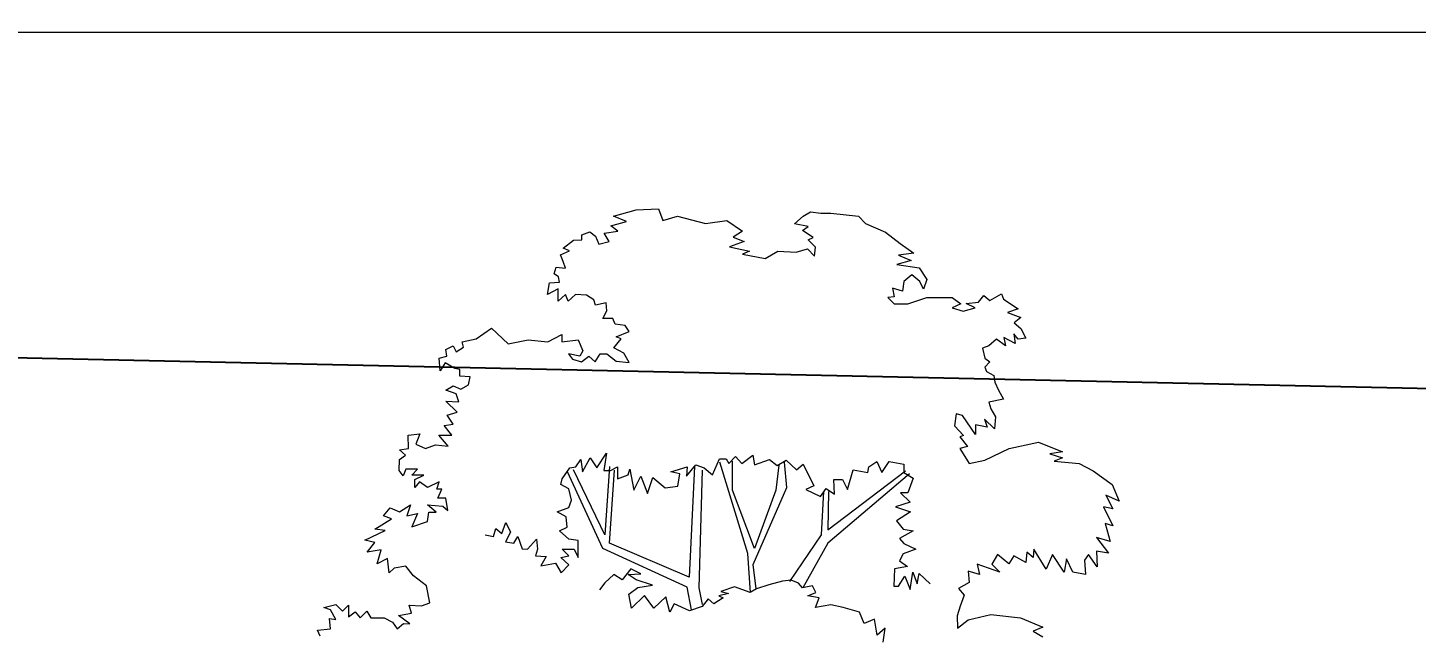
# Model space of a CAD drawing. Header units: metres. Extents: x 420822 to 421453, y 1458172 to 1458620.
# Drawn here: x 421270.747 to 421274.978, y 1458473.163 to 1458475.014 of the extents above; entities that cross this region are included whole.
import ezdxf

# ---------------------------------------------------------------- set-up
doc = ezdxf.new("R2010")
doc.units = ezdxf.units.M
doc.header["$MEASUREMENT"] = 0
doc.header["$PDMODE"] = 3
doc.header["$PDSIZE"] = 0.25
doc.linetypes.add('DOT2', pattern=[0.125, 0, -0.125])
doc.layers.get('0').update_dxf_attribs({"linetype": 'CONTINUOUS'})
doc.layers.get('Defpoints').update_dxf_attribs({"linetype": 'CONTINUOUS'})
doc.layers.add('DIM', color=8, linetype='CONTINUOUS')
doc.layers.add('TREE', color=3, linetype='CONTINUOUS')
doc.layers.add('grid', color=5, linetype='DOT2', lineweight=20)
doc.styles.add('ROMANTICITALIC', font='romantic.ttf')
doc.dimstyles.new('ROCKFORT', dxfattribs={"dimtxt": 0.75, "dimasz": 1, "dimexe": 0.3, "dimexo": 0.375, "dimgap": 0.1, "dimtad": 0, "dimdec": 3, "dimzin": 0, "dimdsep": 46, "dimtxsty": 'ROMANTICITALIC', "dimcen": 0.09, "dimclrd": 8, "dimclre": 8, "dimclrt": 5, "dimadec": 0, "dimazin": 0, "dimtfac": 1, "dimtdec": 3, "dimtofl": 0, "dimtmove": 1, "dimatfit": 2, "dimfxl": 1, "dimtolj": 1, "dimtzin": 0, "dimarcsym": 0})

# ---------------------------------------------------------------- blocks, each defined once
blk = doc.blocks.new('nt1')
at = {"lineweight": 9}
for p, q in [((-0.4183, 4.6353), (-0.3274, 4.6616)), ((-0.3658, 4.6139), (-0.4183, 4.6353)), ((-0.3274, 4.6616), (-0.2358, 4.6657)), ((-0.2358, 4.6657), (-0.2183, 4.618)), ((-0.2183, 4.618), (-0.1583, 4.6353)), ((-0.1583, 4.6353), (-0.0458, 4.6057)), ((0.317, 4.6038), (0.3511, 4.6357)), ((0.3511, 4.6357), (0.3815, 4.653)), ((0.3815, 4.653), (0.4239, 4.6481)), ((0.4239, 4.6481), (0.4642, 4.6481)), ((0.4642, 4.6481), (0.5766, 4.6361)), ((0.5766, 4.6361), (0.6049, 4.6057)), ((-0.5469, 4.5595), (-0.5146, 4.5719)), ((-0.5146, 4.5719), (-0.4925, 4.5546)), ((-0.4574, 4.567), (-0.4008, 4.5752)), ((-0.4291, 4.5966), (-0.3658, 4.6139)), ((-0.4008, 4.5752), (-0.4291, 4.5966)), ((-0.0458, 4.6057), (0.0417, 4.618)), ((0.0417, 4.618), (0.1051, 4.5752)), ((0.1051, 4.5752), (0.0667, 4.5497)), ((0.3714, 4.594), (0.317, 4.6038)), ((0.3493, 4.5768), (0.3714, 4.594)), ((0.3917, 4.5494), (0.3493, 4.5768)), ((0.6049, 4.6057), (0.6857, 4.5711)), ((0.6857, 4.5711), (0.7457, 4.5242)), ((-0.6237, 4.5051), (-0.5813, 4.5374)), ((-0.5813, 4.5374), (-0.5469, 4.5397)), ((-0.5469, 4.5397), (-0.5469, 4.5595)), ((-0.4925, 4.5546), (-0.4784, 4.5224)), ((-0.4784, 4.5224), (-0.4359, 4.5322)), ((-0.4359, 4.5322), (-0.4574, 4.567)), ((0.1125, 4.5325), (0.0525, 4.5111)), ((0.0667, 4.5497), (0.1125, 4.5325)), ((0.3714, 4.5397), (0.3917, 4.5494)), ((0.4018, 4.51), (0.3714, 4.5397)), ((0.7457, 4.5242), (0.8016, 4.4856)), ((-0.6338, 4.4781), (-0.5976, 4.4954)), ((-0.6237, 4.4511), (-0.6338, 4.4781)), ((-0.5976, 4.4954), (-0.6237, 4.5051)), ((0.0525, 4.5111), (0.1334, 4.4938)), ((0.1334, 4.4938), (0.1051, 4.4806)), ((0.1051, 4.4806), (0.1967, 4.4642)), ((0.1967, 4.4642), (0.2492, 4.4938)), ((0.2492, 4.4938), (0.3233, 4.4897)), ((0.3233, 4.4897), (0.3691, 4.5029)), ((0.3691, 4.5029), (0.3978, 4.4732)), ((0.3978, 4.4732), (0.4018, 4.51)), ((0.8016, 4.4856), (0.7383, 4.4765)), ((0.7383, 4.4765), (0.7908, 4.4551)), ((-0.66, 4.4016), (-0.652, 4.4289)), ((-0.6418, 4.3895), (-0.66, 4.4016)), ((-0.652, 4.4289), (-0.6136, 4.4237)), ((-0.6136, 4.4237), (-0.6237, 4.4511)), ((0.7908, 4.4551), (0.7315, 4.4387)), ((0.7315, 4.4387), (0.8225, 4.4255)), ((0.8225, 4.4255), (0.8541, 4.3778)), ((-0.6864, 4.3179), (-0.6784, 4.3648)), ((-0.6784, 4.3648), (-0.6378, 4.367)), ((-0.6378, 4.367), (-0.6418, 4.3895)), ((0.7611, 4.3696), (0.7552, 4.3302)), ((0.7933, 4.3967), (0.7611, 4.3696)), ((0.8259, 4.3696), (0.7933, 4.3967)), ((0.84, 4.3392), (0.8259, 4.3696)), ((0.8541, 4.3778), (0.84, 4.3392)), ((-0.644, 4.34), (-0.6864, 4.3179)), ((-0.644, 4.2908), (-0.644, 4.34)), ((-0.6136, 4.3179), (-0.644, 4.2908)), ((-0.6034, 4.2908), (-0.6136, 4.3179)), ((-0.5733, 4.3179), (-0.6034, 4.2908)), ((-0.5288, 4.3152), (-0.5733, 4.3179)), ((-0.4986, 4.2957), (-0.5288, 4.3152)), ((-0.4925, 4.2736), (-0.4986, 4.2957)), ((0.7208, 4.3081), (0.6958, 4.3054)), ((0.6958, 4.3054), (0.7208, 4.2791)), ((0.7552, 4.3302), (0.7147, 4.3426)), ((0.7147, 4.3426), (0.7208, 4.3081)), ((0.7773, 4.2791), (0.8541, 4.3054)), ((0.8541, 4.3054), (0.9565, 4.3054)), ((0.9565, 4.3054), (0.9915, 4.2791)), ((1.0641, 4.2859), (1.0862, 4.313)), ((1.0862, 4.313), (1.1105, 4.2931)), ((1.1105, 4.2931), (1.1569, 4.3205)), ((1.1569, 4.3205), (1.1649, 4.2983)), ((1.1649, 4.2983), (1.2254, 4.2586)), ((-0.4482, 4.2833), (-0.4925, 4.2736)), ((-0.4624, 4.2192), (-0.4461, 4.2514)), ((-0.4461, 4.2514), (-0.4482, 4.2833)), ((0.7208, 4.2791), (0.7773, 4.2791)), ((0.9915, 4.2791), (0.9565, 4.2627)), ((0.9565, 4.2627), (1.0023, 4.2495)), ((1.0023, 4.2495), (1.0499, 4.2638)), ((1.0137, 4.281), (1.0641, 4.2859)), ((1.0499, 4.2638), (1.0137, 4.281)), ((1.2254, 4.2586), (1.1811, 4.2439)), ((1.1811, 4.2439), (1.2356, 4.2244)), ((-0.9768, 4.1376), (-0.9141, 4.1804)), ((-0.9141, 4.1804), (-0.8468, 4.1162)), ((-0.4218, 4.2192), (-0.4624, 4.2192)), ((-0.4117, 4.197), (-0.4218, 4.2192)), ((-0.3714, 4.1918), (-0.4117, 4.197)), ((-0.3554, 4.1674), (-0.3714, 4.1918)), ((1.2356, 4.2244), (1.2094, 4.2019)), ((1.2094, 4.2019), (1.2356, 4.1798)), ((1.2356, 4.1798), (1.2558, 4.1403)), ((-1.0337, 4.1254), (-0.9768, 4.1376)), ((-1.0278, 4.1032), (-1.0337, 4.1254)), ((-0.8468, 4.1162), (-0.7659, 4.1335)), ((-0.7659, 4.1335), (-0.6851, 4.1245)), ((-0.6851, 4.1245), (-0.6292, 4.1549)), ((-0.6292, 4.1549), (-0.6292, 4.1245)), ((-0.6292, 4.1245), (-0.5625, 4.1335)), ((-0.5625, 4.1335), (-0.5432, 4.0886)), ((-0.4178, 4.1006), (-0.3877, 4.1377)), ((-0.4079, 4.1449), (-0.3554, 4.1674)), ((-0.3877, 4.1377), (-0.4079, 4.1449)), ((1.1366, 4.1355), (1.1065, 4.1084)), ((1.1731, 4.1084), (1.1366, 4.1355)), ((1.2134, 4.1182), (1.167, 4.143)), ((1.167, 4.143), (1.1731, 4.1084)), ((1.2254, 4.1355), (1.2073, 4.1576)), ((1.2073, 4.1576), (1.2134, 4.1182)), ((1.2558, 4.1403), (1.2254, 4.1355)), ((-1.1267, 4.0589), (-1.0963, 4.0664)), ((-1.1003, 4.0934), (-1.0702, 4.1081)), ((-1.0963, 4.0664), (-1.1003, 4.0934)), ((-1.0702, 4.1081), (-1.0579, 4.0837)), ((-1.0579, 4.0837), (-1.0278, 4.1032)), ((-0.5552, 4.0664), (-0.6016, 4.0762)), ((-0.6016, 4.0762), (-0.5856, 4.054)), ((-0.5432, 4.0886), (-0.5552, 4.0664)), ((-0.5493, 4.0439), (-0.5189, 4.0664)), ((-0.5189, 4.0664), (-0.4928, 4.0439)), ((-0.4928, 4.0439), (-0.4725, 4.0762)), ((-0.4725, 4.0762), (-0.4461, 4.0762)), ((-0.4461, 4.0762), (-0.4079, 4.0465)), ((-0.3775, 4.0785), (-0.4178, 4.1006)), ((-0.3554, 4.0417), (-0.3775, 4.0785)), ((1.1065, 4.1084), (1.0801, 4.0987)), ((1.0801, 4.0987), (1.0902, 4.0589)), ((-1.1225, 4.0071), (-1.1267, 4.0589)), ((-1.1025, 4.0391), (-1.1225, 4.0071)), ((-1.0641, 4.0169), (-1.1025, 4.0391)), ((-1.0438, 4.012), (-1.0641, 4.0169)), ((-1.0438, 3.985), (-1.0438, 4.012)), ((-0.5856, 4.054), (-0.5493, 4.0439)), ((-0.4079, 4.0465), (-0.3554, 4.0417)), ((1.0902, 4.0589), (1.1105, 4.0443)), ((1.1105, 4.0443), (1.0902, 4.0221)), ((1.0902, 4.0221), (1.0963, 4.0049)), ((-1.0014, 3.9824), (-1.0438, 3.985)), ((-1.0398, 3.9332), (-1.0075, 3.9505)), ((-1.0075, 3.9505), (-1.0014, 3.9824)), ((1.0963, 4.0049), (1.1265, 3.9876)), ((1.1265, 3.9876), (1.1307, 3.9606)), ((1.1307, 3.9606), (1.1449, 3.9286)), ((-1.1003, 3.9283), (-1.0702, 3.9456)), ((-1.0579, 3.9133), (-1.1003, 3.9283)), ((-1.0702, 3.9456), (-1.0398, 3.9332)), ((-1.0478, 3.8814), (-1.0579, 3.9133)), ((1.1449, 3.9286), (1.1649, 3.8918)), ((-1.0539, 3.8394), (-1.1003, 3.884)), ((-1.1003, 3.884), (-1.0478, 3.8814)), ((-1.0942, 3.827), (-1.0539, 3.8394)), ((1.1649, 3.8918), (1.1065, 3.8795)), ((1.1065, 3.8795), (1.1145, 3.8524)), ((1.1145, 3.8524), (1.1326, 3.8202)), ((-1.1065, 3.7853), (-1.0702, 3.7902)), ((-1.0761, 3.7459), (-1.1065, 3.7853)), ((-1.0702, 3.7902), (-1.0942, 3.827)), ((0.9731, 3.8326), (0.967, 3.7834)), ((0.967, 3.7834), (1.0035, 3.744)), ((0.9995, 3.8251), (0.9731, 3.8326)), ((1.0518, 3.7489), (0.9995, 3.8251)), ((1.0985, 3.7785), (1.0518, 3.7883)), ((1.0518, 3.7883), (1.0518, 3.7489)), ((1.1286, 3.771), (1.0883, 3.8104)), ((1.0883, 3.8104), (1.0985, 3.7785)), ((1.1326, 3.8202), (1.1286, 3.771)), ((-1.2537, 3.7459), (-1.2054, 3.7508)), ((-1.2518, 3.6915), (-1.2537, 3.7459)), ((-1.2054, 3.7508), (-1.2214, 3.7088)), ((-1.0902, 3.7013), (-1.1286, 3.7459)), ((-1.1286, 3.7459), (-1.0761, 3.7459)), ((1.0035, 3.744), (0.9875, 3.7387)), ((0.9875, 3.7387), (1.0192, 3.7)), ((-1.2881, 3.6867), (-1.2518, 3.6915)), ((-1.2638, 3.6645), (-1.2881, 3.6867)), ((-1.2214, 3.7088), (-1.1833, 3.6915)), ((-1.1833, 3.6915), (-1.1427, 3.7065)), ((-1.1427, 3.7065), (-1.0902, 3.7013)), ((-0.486, 3.6128), (-0.4476, 3.672)), ((-0.4476, 3.672), (-0.4584, 3.6021)), ((1.0192, 3.7), (0.9875, 3.691)), ((0.9875, 3.691), (1.0266, 3.6309)), ((1.0899, 3.6441), (1.1882, 3.691)), ((1.1882, 3.691), (1.3075, 3.7173)), ((1.3075, 3.7173), (1.4058, 3.6786)), ((1.4058, 3.6786), (1.3533, 3.6696)), ((1.3533, 3.6696), (1.4058, 3.6531)), ((-1.2902, 3.6026), (-1.2881, 3.6472)), ((-1.2881, 3.6472), (-1.2638, 3.6645)), ((-0.6275, 3.5684), (-0.5958, 3.6128)), ((-0.5958, 3.6128), (-0.5722, 3.6177)), ((-0.5722, 3.6177), (-0.5514, 3.6465)), ((-0.5514, 3.6465), (-0.5453, 3.5972)), ((-0.5453, 3.5972), (-0.5136, 3.6539)), ((-0.5136, 3.6539), (-0.486, 3.6128)), ((-0.4353, 3.6187), (-0.4536, 3.3403)), ((-0.4308, 3.6021), (-0.4032, 3.6177)), ((-0.4032, 3.6177), (-0.4032, 3.5684)), ((-0.1856, 3.5972), (-0.1196, 3.6177)), ((-0.1223, 3.5791), (-0.0839, 3.6251)), ((-0.1196, 3.6177), (-0.1223, 3.5791)), ((-0.0899, 3.6186), (-0.1116, 3.1682)), ((-0.0839, 3.6251), (-0.0502, 3.6128)), ((-0.0502, 3.6128), (-0.0165, 3.584)), ((-0.0165, 3.584), (0.0111, 3.649)), ((0.0111, 3.649), (0.0387, 3.649)), ((0.1272, 3.2645), (0.0125, 3.6367)), ((0.0387, 3.649), (0.0495, 3.6309)), ((0.0495, 3.6309), (0.0771, 3.6589)), ((0.0651, 3.5224), (0.0651, 3.6401)), ((0.0771, 3.6589), (0.1021, 3.6309)), ((0.1021, 3.6309), (0.1465, 3.6646)), ((0.1465, 3.6646), (0.1533, 3.6251)), ((0.1533, 3.6251), (0.2146, 3.6465)), ((0.2146, 3.6465), (0.2462, 3.6227)), ((0.2523, 3.6235), (0.2412, 3.5224)), ((0.2462, 3.6227), (0.2826, 3.6441)), ((0.285, 3.5331), (0.2759, 3.6367)), ((0.2826, 3.6441), (0.3244, 3.6046)), ((0.3244, 3.6046), (0.352, 3.6284)), ((0.352, 3.6284), (0.3944, 3.5404)), ((0.6147, 3.5947), (0.6187, 3.6177)), ((0.6187, 3.6177), (0.6504, 3.6383)), ((0.6504, 3.6383), (0.6713, 3.5947)), ((0.6713, 3.5947), (0.7009, 3.6383)), ((0.7009, 3.6383), (0.7602, 3.6284)), ((0.7602, 3.6284), (0.7602, 3.5947)), ((1.0266, 3.6309), (1.0899, 3.6441)), ((1.4058, 3.6531), (1.3708, 3.64)), ((1.3708, 3.64), (1.4732, 3.6309)), ((1.4732, 3.6309), (1.5291, 3.6013)), ((-1.274, 3.5805), (-1.2902, 3.6026)), ((-1.262, 3.6075), (-1.274, 3.5805)), ((-1.2156, 3.6075), (-1.262, 3.6075)), ((-1.2377, 3.5831), (-1.2156, 3.6075)), ((-1.1891, 3.5831), (-1.2377, 3.5831)), ((-1.2257, 3.5658), (-1.1891, 3.5831)), ((-1.2257, 3.5336), (-1.2257, 3.5658)), ((-1.2076, 3.5557), (-1.2257, 3.5336)), ((-1.175, 3.5336), (-1.2076, 3.5557)), ((-1.1267, 3.5557), (-1.175, 3.5336)), ((-1.1369, 3.5261), (-1.1267, 3.5557)), ((-0.6335, 3.5454), (-0.6275, 3.5684)), ((-0.4623, 3.286), (-0.6052, 3.5972)), ((-0.4536, 3.3403), (-0.581, 3.6054)), ((-0.4584, 3.6021), (-0.4308, 3.6021)), ((-0.4353, 3.3074), (-0.4146, 3.6038)), ((-0.4032, 3.5684), (-0.3587, 3.584)), ((-0.3587, 3.584), (-0.3526, 3.6071)), ((-0.3526, 3.6071), (-0.3358, 3.5223)), ((-0.3358, 3.5223), (-0.3082, 3.5791)), ((-0.3082, 3.5791), (-0.2806, 3.5092)), ((-0.2806, 3.5092), (-0.2597, 3.5741)), ((-0.2597, 3.5741), (-0.2085, 3.5322)), ((-0.1492, 3.589), (-0.1856, 3.5972)), ((-0.158, 3.538), (-0.1492, 3.589)), ((-0.0714, 3.126), (-0.0569, 3.6038)), ((0.4523, 3.3617), (0.767, 3.6005)), ((0.7831, 3.5881), (0.4523, 3.3074)), ((0.4793, 3.5067), (0.4766, 3.5659)), ((0.4766, 3.5659), (0.5109, 3.5659)), ((0.5109, 3.5659), (0.5318, 3.5248)), ((0.5318, 3.5248), (0.5554, 3.6046)), ((0.5554, 3.6046), (0.6147, 3.5947)), ((0.7602, 3.5947), (0.7986, 3.5717)), ((0.7986, 3.5717), (0.777, 3.5116)), ((1.5291, 3.6013), (1.6066, 3.5454)), ((-1.1166, 3.5261), (-1.1369, 3.5261)), ((-1.1329, 3.4893), (-1.1166, 3.5261)), ((-0.5999, 3.5273), (-0.6335, 3.5454)), ((-0.5898, 3.4812), (-0.5999, 3.5273)), ((-0.2085, 3.5322), (-0.158, 3.538)), ((0.1535, 3.286), (0.0651, 3.5224)), ((0.1491, 3.2201), (0.285, 3.5331)), ((0.2412, 3.5224), (0.1535, 3.286)), ((0.3944, 3.5404), (0.3627, 3.5248)), ((0.3627, 3.5248), (0.422, 3.4968)), ((0.422, 3.4968), (0.4449, 3.5297)), ((0.426, 3.3403), (0.4362, 3.5166)), ((0.4449, 3.5297), (0.4793, 3.5067)), ((0.4551, 3.5166), (0.4523, 3.3617)), ((0.777, 3.5116), (0.7474, 3.5116)), ((0.7474, 3.5116), (0.7858, 3.473)), ((1.6349, 3.4771), (1.5816, 3.5026)), ((1.5816, 3.5026), (1.6099, 3.4466)), ((1.6066, 3.5454), (1.6349, 3.4771)), ((-1.3529, 3.4176), (-1.3265, 3.4499)), ((-1.3265, 3.4499), (-1.2881, 3.4349)), ((-1.2881, 3.4349), (-1.2438, 3.4622)), ((-1.2438, 3.4622), (-1.258, 3.4176)), ((-1.1387, 3.4326), (-1.175, 3.4622)), ((-1.175, 3.4622), (-1.1126, 3.4574)), ((-1.1003, 3.4893), (-1.1329, 3.4893)), ((-1.1126, 3.4574), (-1.0923, 3.4401)), ((-1.0923, 3.4401), (-1.1003, 3.4893)), ((-0.6484, 3.4343), (-0.5999, 3.4524)), ((-0.5999, 3.4524), (-0.5898, 3.4812)), ((0.7858, 3.473), (0.7265, 3.4549)), ((0.7265, 3.4549), (0.7878, 3.4343)), ((1.6099, 3.4466), (1.5715, 3.4549)), ((1.5715, 3.4549), (1.6099, 3.3776)), ((-1.3892, 3.3636), (-1.3206, 3.4056)), ((-1.3206, 3.4056), (-1.3529, 3.4176)), ((-1.258, 3.4176), (-1.2156, 3.4277)), ((-1.2156, 3.4277), (-1.2377, 3.3733)), ((-1.2377, 3.3733), (-1.175, 3.3955)), ((-1.175, 3.3955), (-1.1691, 3.4326)), ((-1.1691, 3.4326), (-1.1387, 3.4326)), ((-0.8727, 3.3463), (-0.8558, 3.3907)), ((-0.8558, 3.3907), (-0.837, 3.3521)), ((-0.6106, 3.4137), (-0.6484, 3.4343)), ((-0.6066, 3.3726), (-0.6106, 3.4137)), ((0.7878, 3.4343), (0.7305, 3.3981)), ((0.7305, 3.3981), (0.7582, 3.3644)), ((1.6099, 3.3776), (1.5783, 3.3866)), ((1.5783, 3.3866), (1.5992, 3.3134)), ((-1.4295, 3.3193), (-1.3468, 3.3587)), ((-1.3468, 3.3587), (-1.3892, 3.3636)), ((-0.9407, 3.3414), (-0.907, 3.334)), ((-0.907, 3.334), (-0.8963, 3.3669)), ((-0.8963, 3.3669), (-0.8727, 3.3463)), ((-0.837, 3.3521), (-0.8579, 3.3126)), ((-0.8242, 3.3076), (-0.8073, 3.334)), ((-0.8073, 3.334), (-0.7905, 3.2846)), ((-0.6383, 3.357), (-0.6066, 3.3726)), ((-0.5999, 3.3233), (-0.6383, 3.357)), ((0.2975, 3.1513), (0.426, 3.3403)), ((0.7986, 3.357), (0.7433, 3.3257)), ((0.7582, 3.3644), (0.7986, 3.357)), ((1.5992, 3.3134), (1.5432, 3.3307)), ((1.5432, 3.3307), (1.5924, 3.2665)), ((-1.3892, 3.3092), (-1.4295, 3.3193)), ((-1.4193, 3.2698), (-1.3892, 3.3092)), ((-1.3628, 3.2799), (-1.4193, 3.2698)), ((-1.379, 3.2232), (-1.3628, 3.2799)), ((-0.8579, 3.3126), (-0.8242, 3.3076)), ((-0.7905, 3.2846), (-0.7689, 3.2821)), ((-0.7689, 3.2821), (-0.7312, 3.3233)), ((-0.7272, 3.2821), (-0.7353, 3.2558)), ((-0.7312, 3.3233), (-0.7272, 3.2821)), ((-0.5999, 3.2558), (-0.6275, 3.2821)), ((-0.6275, 3.2821), (-0.579, 3.2821)), ((-0.5621, 3.3183), (-0.5999, 3.3233)), ((-0.579, 3.2821), (-0.5621, 3.2484)), ((-0.5621, 3.2484), (-0.5621, 3.3183)), ((-0.1197, 3.1276), (-0.4623, 3.286)), ((-0.1116, 3.1682), (-0.4353, 3.3074)), ((0.4523, 3.3074), (0.3497, 3.1261)), ((0.7433, 3.3257), (0.7602, 3.3052)), ((0.8087, 3.2821), (0.7582, 3.264)), ((0.7602, 3.3052), (0.8087, 3.2821)), ((1.2881, 3.2828), (1.2862, 3.2483)), ((1.3385, 3.2014), (1.2881, 3.2828)), ((1.5924, 3.2665), (1.5432, 3.2747)), ((1.5432, 3.2747), (1.5466, 3.2106)), ((-1.3366, 3.2453), (-1.379, 3.2232)), ((-1.3305, 3.1861), (-1.3366, 3.2453)), ((-0.7353, 3.2558), (-0.6928, 3.2533)), ((-0.6928, 3.2533), (-0.7144, 3.2147)), ((-0.7144, 3.2147), (-0.6551, 3.2254)), ((-0.6551, 3.2254), (-0.6315, 3.1867)), ((-0.6335, 3.2484), (-0.5999, 3.2558)), ((-0.5999, 3.2196), (-0.6335, 3.2484)), ((-0.6315, 3.1867), (-0.5999, 3.2196)), ((0.1372, 3.1068), (0.1272, 3.2645)), ((0.1606, 3.1217), (0.1491, 3.2201)), ((0.7582, 3.264), (0.7433, 3.2352)), ((0.7433, 3.2352), (0.775, 3.2122)), ((1.1507, 3.189), (1.0579, 3.2212)), ((1.0579, 3.2212), (1.0681, 3.1792)), ((1.1409, 3.2606), (1.1185, 3.2212)), ((1.1185, 3.2212), (1.1507, 3.189)), ((1.1873, 3.2235), (1.1409, 3.2606)), ((1.2073, 3.2558), (1.1873, 3.2235)), ((1.2558, 3.2284), (1.2073, 3.2558)), ((1.2598, 3.2704), (1.2558, 3.2284)), ((1.2862, 3.2483), (1.2598, 3.2704)), ((1.3649, 3.2606), (1.3385, 3.2014)), ((1.4113, 3.189), (1.3649, 3.2606)), ((1.4215, 3.2434), (1.4113, 3.189)), ((1.4476, 3.189), (1.4215, 3.2434)), ((1.5103, 3.2606), (1.494, 3.2385)), ((1.494, 3.2385), (1.4983, 3.1792)), ((1.5466, 3.2106), (1.5103, 3.2606)), ((-1.3105, 3.2059), (-1.3305, 3.1861)), ((-1.262, 3.2131), (-1.3105, 3.2059)), ((-1.2316, 3.1737), (-1.262, 3.2131)), ((-1.1793, 3.1343), (-1.2316, 3.1737)), ((-0.418, 3.1793), (-0.4537, 3.1456)), ((-0.3843, 3.1587), (-0.418, 3.1793)), ((-0.3479, 3.2023), (-0.3843, 3.1587)), ((-0.3587, 3.1793), (-0.3075, 3.1818)), ((-0.327, 3.1587), (-0.3587, 3.1793)), ((-0.3075, 3.1818), (-0.3479, 3.2023)), ((0.7225, 3.2023), (0.7204, 3.1324)), ((0.775, 3.2122), (0.7225, 3.2023)), ((0.7393, 3.1324), (0.7649, 3.1735)), ((0.7649, 3.1735), (0.7858, 3.1193)), ((0.7858, 3.1193), (0.7966, 3.1892)), ((0.7966, 3.1892), (0.8154, 3.1423)), ((0.8154, 3.1423), (0.8235, 3.1842)), ((0.8235, 3.1842), (0.868, 3.1423)), ((1.0681, 3.1792), (1.0217, 3.1939)), ((1.0217, 3.1939), (1.0257, 3.1473)), ((1.4983, 3.1792), (1.4476, 3.189)), ((-1.1651, 3.0652), (-1.1793, 3.1343)), ((-0.4537, 3.1456), (-0.4752, 3.1176)), ((-0.3567, 3.0995), (-0.3203, 3.1275)), ((-0.261, 3.1357), (-0.327, 3.1587)), ((-0.3203, 3.1275), (-0.261, 3.1357)), ((-0.1027, 3.036), (-0.1197, 3.1276)), ((-0.0569, 3.0576), (-0.0714, 3.126)), ((0.0724, 3.1291), (0.0165, 3.1102)), ((0.0165, 3.1102), (0.0482, 3.102)), ((0.1357, 3.1061), (0.0724, 3.1291)), ((0.162, 3.1209), (0.1357, 3.1061)), ((0.2125, 3.1382), (0.162, 3.1209)), ((0.2671, 3.153), (0.2125, 3.1382)), ((0.3035, 3.1571), (0.2671, 3.153)), ((0.3331, 3.1448), (0.3035, 3.1571)), ((0.3493, 3.125), (0.3331, 3.1448)), ((0.3897, 3.1341), (0.3493, 3.125)), ((0.3702, 3.0929), (0.4032, 3.1061)), ((0.4032, 3.1061), (0.3897, 3.1341)), ((0.7204, 3.1324), (0.7393, 3.1324)), ((1.0257, 3.1473), (0.9832, 3.1225)), ((0.9832, 3.1225), (1.0054, 3.0955)), ((-1.5951, 3.0454), (-1.5465, 3.0577)), ((-1.5465, 3.0577), (-1.5204, 3.0307)), ((-1.5204, 3.0307), (-1.4961, 3.0551)), ((-1.4961, 3.0551), (-1.4961, 3.0082)), ((-1.2398, 3.0232), (-1.2497, 3.0551)), ((-1.2497, 3.0551), (-1.1993, 3.0528)), ((-1.1993, 3.0528), (-1.1651, 3.0652)), ((-0.3459, 3.0428), (-0.3567, 3.0995)), ((-0.2927, 3.0938), (-0.3459, 3.0428)), ((-0.255, 3.0428), (-0.2927, 3.0938)), ((-0.2065, 3.0888), (-0.255, 3.0428)), ((-0.1896, 3.0271), (-0.2065, 3.0888)), ((-0.1728, 3.0609), (-0.1896, 3.0271)), ((-0.1108, 3.0321), (-0.1728, 3.0609)), ((-0.0583, 3.0502), (-0.1108, 3.0321)), ((-0.0347, 3.0806), (-0.0583, 3.0502)), ((-0.0118, 3.06), (-0.0347, 3.0806)), ((0.0266, 3.0847), (-0.0118, 3.06)), ((0.0482, 3.102), (0.0091, 3.0929)), ((0.0091, 3.0929), (0.0266, 3.0847)), ((0.416, 3.0847), (0.3702, 3.0929)), ((0.4018, 3.046), (0.416, 3.0847)), ((0.4645, 3.0567), (0.4018, 3.046)), ((0.5136, 3.046), (0.4645, 3.0567)), ((0.5803, 3.0271), (0.5136, 3.046)), ((0.9894, 3.0509), (0.9771, 3.0115)), ((1.0054, 3.0955), (0.9894, 3.0509)), ((-1.5687, 3.0356), (-1.5951, 3.0454)), ((-1.5687, 2.959), (-1.573, 3.0011)), ((-1.573, 3.0011), (-1.5465, 2.9962)), ((-1.5465, 2.9962), (-1.5687, 3.0356)), ((-1.4961, 3.0082), (-1.4679, 3.0281)), ((-1.4679, 3.0281), (-1.4476, 3.0033)), ((-1.4476, 3.0033), (-1.4215, 3.0307)), ((-1.4215, 3.0307), (-1.4052, 3.0033)), ((-1.4052, 3.0033), (-1.3508, 3.0033)), ((-1.3508, 3.0033), (-1.3164, 2.9861)), ((-1.2921, 3.0134), (-1.2398, 3.0232)), ((-1.2457, 2.9789), (-1.2921, 3.0134)), ((0.5999, 2.9802), (0.5803, 3.0271)), ((0.6416, 2.9983), (0.5999, 2.9802)), ((0.6524, 2.9334), (0.6416, 2.9983)), ((0.9771, 3.0115), (0.9792, 2.9623)), ((0.9792, 2.9623), (1.0225, 2.9959)), ((1.0225, 2.9959), (1.1141, 3.0173)), ((1.1141, 3.0173), (1.2341, 3.0041)), ((1.2341, 3.0041), (1.325, 2.9654)), ((-1.6212, 2.9542), (-1.5687, 2.959)), ((-1.6111, 2.9294), (-1.6212, 2.9542)), ((-1.3164, 2.9861), (-1.2982, 2.959)), ((-1.2982, 2.959), (-1.2721, 2.9812)), ((-1.2721, 2.9812), (-1.2457, 2.9789)), ((0.6841, 2.9621), (0.6524, 2.9334)), ((0.676, 2.9054), (0.6841, 2.9621)), ((1.325, 2.9654), (1.2866, 2.949)), ((1.2866, 2.949), (1.325, 2.9268))]:
    blk.add_line(p, q, dxfattribs=at)
blk = doc.blocks.new('*D31')
at = {"layer": 'Defpoints', "color": 0, "linetype": 'ByBlock', "transparency": 16777216}
for p in [(421238.4581, 1458473.6888), (421361.2091, 1458472.0292), (421361.1866, 1458471.0042)]:
    blk.add_point(p, dxfattribs=at)
at = {"layer": 'DIM', "color": 8, "linetype": 'ByBlock', "lineweight": -2, "transparency": 16777216}
for p, q in [((421238.4663, 1458474.0637), (421238.4871, 1458475.0138)), ((421239.4803, 1458474.692), (421295.9242, 1458473.4573)), ((421360.2093, 1458472.0511), (421303.7654, 1458473.2858)), ((421361.1948, 1458471.3791), (421361.2156, 1458472.3291))]:
    blk.add_line(p, q, dxfattribs=at)
at = {"layer": 'DIM', "color": 8, "linetype": 'ByBlock', "transparency": 16777216}
for points in [[(421239.4839, 1458474.8586), (421239.4766, 1458474.5253), (421238.4805, 1458474.7138)], [(421360.2129, 1458472.2177), (421360.2057, 1458471.8844), (421361.2091, 1458472.0292)]]:
    blk.add_solid(points, dxfattribs=at)
at = {"layer": 'DIM', "color": 5, "linetype": 'ByBlock', "transparency": 16777216, "insert": (421299.8448, 1458473.3715), "char_height": 0.75, "attachment_point": 5, "rotation": 358.7469, "style": 'ROMANTICITALIC'}
blk.add_mtext('\\A1;122.758 [402\'-9"]', dxfattribs=at)

msp = doc.modelspace()

# ---------------------------------------------------------------- linework, layer by layer
at = {"layer": 'grid', "color": 8, "linetype": 'ByBlock'}
msp.add_line((420825, 1458475), (421373.931, 1458475), dxfattribs=at)

# ---------------------------------------------------------------- block references
at = {"layer": 'TREE', "linetype": 'ByBlock', "xscale": 0.75, "yscale": 0.75, "zscale": 0.75}
msp.add_blockref('nt1', (421272.846, 1458470.963, 7.934), dxfattribs=at)

# ---------------------------------------------------------------- dimensions: what is measured, and where the dimension line sits
at = {"layer": 'DIM', "linetype": 'ByBlock'}
dim = msp.add_aligned_dim(p1=(421238.4581, 1458473.6888), p2=(421361.1866, 1458471.0042), distance=1.0253, dimstyle='ROCKFORT', dxfattribs=at)
dim.commit()
dim.dimension.update_dxf_attribs({"geometry": '*D31', "text_midpoint": (421299.8448, 1458473.3715)})

doc.saveas('drawing.dxf')
